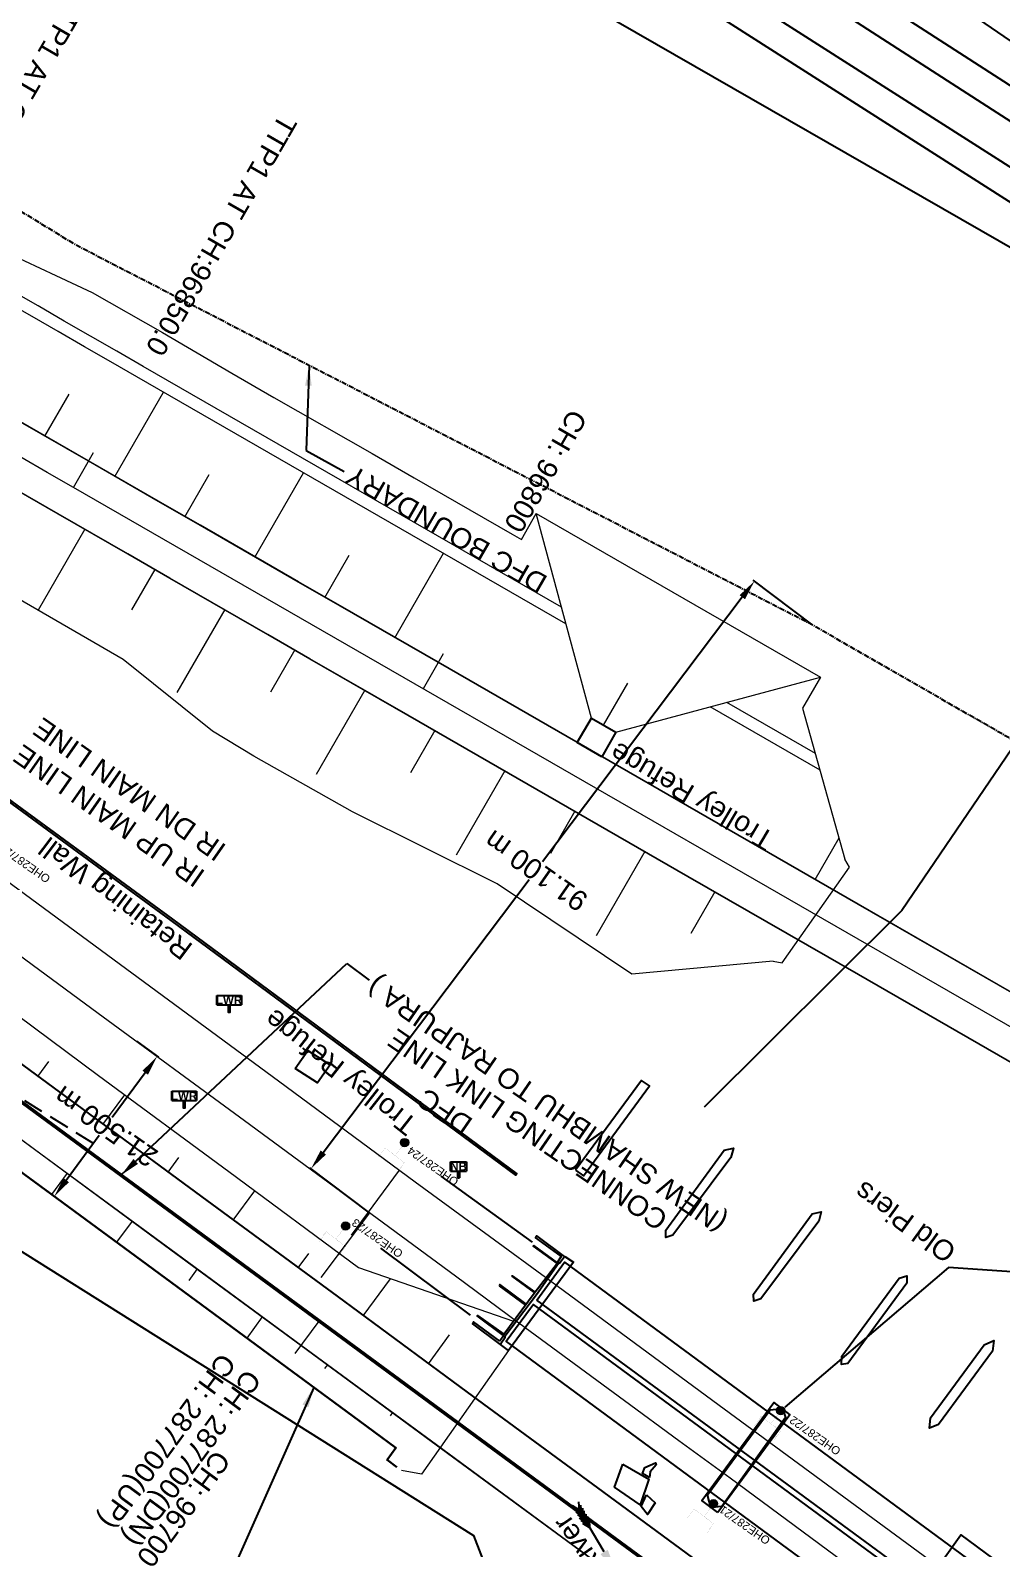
# Model space of a CAD drawing. Header units: metres. Extents: x 644418 to 1306172, y 3366650 to 6747308.
# Drawn here: x 654644.2 to 654764.5, y 3372415.2 to 3372603.1 of the extents above; entities that cross this region are included whole.
import ezdxf
from ezdxf.enums import TextEntityAlignment as Align

# ---------------------------------------------------------------- set-up
doc = ezdxf.new("R2010")
doc.units = ezdxf.units.M
doc.header["$MEASUREMENT"] = 0
doc.linetypes.add('CENTER', pattern=[2, 1.25, -0.25, 0.25, -0.25])
doc.linetypes.add('DASHED', pattern=[0.75, 0.5, -0.25])
doc.layers.get('Defpoints').update_dxf_attribs({"lineweight": 0})
for name, color, linetype in [('BRIDGE_PARAPET', 7, 'Continuous'), ('C-ROAD-CNTR-N', 92, 'Continuous'), ('COMPOUND_WALL', 251, 'Continuous'), ('CULVERT_PARAPET', 7, 'Continuous'), ('DFCC Boundary', 6, 'CENTER'), ('GRILL', 251, 'Continuous'), ('LWR', 251, 'Continuous'), ('NAME_BOARD', 251, 'Continuous'), ('PIER_OR_ABUTMENT', 7, 'Continuous'), ('PROPOSED DFCC FORMATION LINE', 187, 'Continuous'), ('PROPOSED FORMATION LINE - Connecting line', 187, 'Continuous'), ('RETAINING_WALL', 142, 'Continuous'), ('River Text', 5, 'Continuous'), ('RIVER_TOP', 5, 'Continuous'), ('Side Details', 251, 'Continuous'), ('SUB_ROAD_CENTRE', 34, 'Continuous'), ('SUB_ROAD_EDGE', 34, 'Continuous'), ('TOPO_TEXT', 251, 'Continuous'), ('Trolley Refuse', 10, 'Continuous'), ('TROLLEY_STAND', 7, 'Continuous'), ('WATER_LOGGED_AREA', 5, 'Continuous')]:
    doc.layers.add(name, color=color, linetype=linetype)
for name, color, linetype, lineweight in [('Cardinal_Leader', 10, 'Continuous', 0), ('Existing Chainage', 7, 'Continuous', 0), ('Existing IR Track', 143, 'Continuous', 0), ('Existing Railway Boundary', 7, 'CENTER', 0), ('OHE MAST', 8, 'Continuous', 0), ('OHE MAST TEXT', 8, 'Continuous', 0), ('PROP-DFC Connecting line', 1, 'Continuous', 0), ('Proposed Chainage', 10, 'Continuous', 0), ('Proposed Chainages Connecting line', 10, 'Continuous', 0), ('PROPOSED DFC TRACK', 1, 'Continuous', 0), ('PROPOSED DFCC TOE LINE', 239, 'Continuous', 0), ('PROPOSED DFCC TOE LINE - Connecting line', 239, 'Continuous', 0), ('PROPOSED DFCC TOE SLOPES', 239, 'Continuous', 0), ('PROPOSED DFCC TOE SLOPES - Connecting line', 239, 'Continuous', 0), ('PROPOSED DFCC TRACK', 1, 'Continuous', 0), ('PROPOSED RETAINING WALL', 154, 'Continuous', 30), ('Proposed TPTC Chainages', 1, 'Continuous', 0)]:
    doc.layers.add(name, color=color, linetype=linetype, lineweight=lineweight)
doc.styles.add('NB', font='swissbo.ttf', dxfattribs={"height": 1.5})
doc.styles.get("Standard").update_dxf_attribs({"font": 'arial.ttf'})
doc.styles.add('Style-Arial', font='arial.ttf')
doc.dimstyles.new('DIM', dxfattribs={"dimtxt": 2.5, "dimasz": 2.5, "dimexe": 0.18, "dimexo": 0.0625, "dimgap": 0.09, "dimtad": 0, "dimtih": 1, "dimtoh": 1, "dimdec": 3, "dimzin": 0, "dimdsep": 46, "dimtxsty": 'Standard', "dimcen": 0.09, "dimadec": 0, "dimazin": 0, "dimtfac": 1, "dimtdec": 3, "dimtofl": 0, "dimtmove": 0, "dimatfit": 3, "dimfxl": 1, "dimtolj": 1, "dimtzin": 0, "dimarcsym": 0})
doc.dimstyles.new('ISO-25', dxfattribs={"dimtxt": 2.5, "dimasz": 2.5, "dimexe": 1.25, "dimexo": 0.625, "dimtad": 1, "dimtxsty": 'Standard', "dimcen": 2.5, "dimadec": 0, "dimazin": 0, "dimtfac": 1, "dimtmove": 0, "dimatfit": 3, "dimfxl": 1, "dimarcsym": 0})

# ---------------------------------------------------------------- blocks, each defined once
blk = doc.blocks.new('LWR')
for p, q in [((-1.52, 2.09), (1.54, 2.09)), ((-1.52, 0.92), (-1.52, 2.09)), ((1.54, 2.09), (1.54, 0.92)), ((-1.52, 0.92), (1.54, 0.92))]:
    blk.add_line(p, q)
blk.add_lwpolyline([(-0.13, 0.92), (-0.13, 0), (0.13, 0), (0.13, 0.92)])
at = {"style": 'NB', "width": 1.025371}
blk.add_text('LWR', height=0.988, dxfattribs=at).set_placement((0, 1.5), align=Align.MIDDLE)
blk = doc.blocks.new('NB')
for p, q in [((-0.98, 0.82), (-0.98, 1.98)), ((-0.98, 1.98), (0.98, 1.98)), ((0.98, 1.98), (0.98, 0.82)), ((-0.98, 0.82), (0.98, 0.82)), ((-0.13, 0.82), (-0.13, 0)), ((-0.13, 0), (0.13, 0)), ((0.13, 0.82), (0.13, 0))]:
    blk.add_line(p, q)
at = {"style": 'NB', "width": 1.025371}
blk.add_text('NB', height=0.988, dxfattribs=at).set_placement((0, 1.4), align=Align.MIDDLE)
blk = doc.blocks.new('River A')
at = {"layer": 'River Text'}
for p, q in [((0.2, 9.9), (-3.4, 17.4, -1499.5)), ((0.3, 12.9), (-3.3, 20.5, -1499.5)), ((0.4, 16.4), (-3.2, 24, -1499.5)), ((0.5, 20.3), (-3.1, 27.8, -1499.5)), ((0.5, 22.3), (0, 0)), ((0.2, 9.9), (4.2, 17.2, -1499.5)), ((0.3, 12.9), (4.3, 20.3, -1499.5)), ((0.4, 16.4), (4.4, 23.8, -1499.5)), ((0.5, 20.3), (4.5, 27.7, -1499.5)), ((0, 0), (-3.6, 7.5, -1499.5)), ((0.1, 6), (-3.5, 13.6, -1499.5)), ((0.1, 3.3), (-3.5, 10.8, -1499.5)), ((0, 0), (4, 7.4, -1499.5)), ((0.1, 6), (4.1, 13.4, -1499.5)), ((0.1, 3.3), (4.1, 10.7, -1499.5))]:
    blk.add_line(p, q, dxfattribs=at)
blk.add_lwpolyline([(-0.7, -27.7), (0.5, 22.3)], dxfattribs=at)
blk.add_solid([(3.5, -27.8), (-1.3, -52.7), (-4.8, -27.6)], dxfattribs=at)
blk = doc.blocks.new('OHE MAST')
h = blk.add_hatch(color=256)
edge = h.paths.add_edge_path()
edge.add_arc((0, 0), 0.514, 0, 360)
at = {"const_width": 0.01, "flags": 128}
for points in [[(1.5, 3.5), (1.5, 2), (-1.5, 2), (-1.5, 3.5)], [(0, 2), (0, 0)]]:
    blk.add_lwpolyline(points, dxfattribs=at)
blk.add_circle((0, 0), 0.514)
blk = doc.blocks.new('*D1844')
at = {"layer": 'Defpoints', "color": 0, "linetype": 'Continuous', "ltscale": 0.5, "transparency": 16777216}
for p in [(654733.86, 3372534.94), (654741.14, 3372529.44), (654686.25, 3372456.73)]:
    blk.add_point(p, dxfattribs=at)
at = {"layer": 'DFCC Boundary', "color": 0, "linetype": 'Continuous', "lineweight": -2, "ltscale": 0.5, "transparency": 16777216}
for p, q in [((654741.09, 3372529.48), (654733.71, 3372535.05)), ((654732.35, 3372532.94), (654707.62, 3372500.18)), ((654680.48, 3372464.22), (654705.97, 3372498)), ((654686.2, 3372456.77), (654678.83, 3372462.33))]:
    blk.add_line(p, q, dxfattribs=at)
at = {"layer": 'DFCC Boundary', "color": 0, "linetype": 'Continuous', "ltscale": 0.5, "transparency": 16777216}
for points in [[(654732.02, 3372533.19), (654732.68, 3372532.69), (654733.86, 3372534.94)], [(654680.15, 3372464.47), (654680.81, 3372463.97), (654678.97, 3372462.23)]]:
    blk.add_solid(points, dxfattribs=at)
at = {"layer": 'DFCC Boundary', "color": 0, "linetype": 'Continuous', "ltscale": 0.5, "transparency": 16777216, "insert": (654706.8, 3372499.09), "char_height": 2.5, "attachment_point": 5, "rotation": 145}
blk.add_mtext('\\A1;91.100 m', dxfattribs=at)
blk = doc.blocks.new('*D1941')
at = {"layer": 'Defpoints', "color": 0, "linetype": 'ByBlock', "ltscale": 0.5, "transparency": 16777216}
for p in [(654657.3, 3372478.03), (654659.91, 3372476.11), (654644.56, 3372460.71)]:
    blk.add_point(p, dxfattribs=at)
at = {"layer": 'Existing Railway Boundary', "color": 0, "linetype": 'ByBlock', "lineweight": -2, "ltscale": 0.5, "transparency": 16777216}
for p, q in [((654657.35, 3372477.99), (654660.06, 3372476)), ((654658.43, 3372474.09), (654654.35, 3372468.55)), ((654648.66, 3372460.8), (654652.74, 3372466.35)), ((654644.61, 3372460.67), (654647.32, 3372458.68))]:
    blk.add_line(p, q, dxfattribs=at)
at = {"layer": 'Existing Railway Boundary', "color": 0, "linetype": 'ByBlock', "ltscale": 0.5, "transparency": 16777216}
for points in [[(654658.1, 3372474.34), (654658.77, 3372473.85), (654659.91, 3372476.11)], [(654648.32, 3372461.05), (654648.99, 3372460.55), (654647.18, 3372458.79)]]:
    blk.add_solid(points, dxfattribs=at)
at = {"layer": 'Existing Railway Boundary', "color": 0, "linetype": 'ByBlock', "ltscale": 0.5, "transparency": 16777216, "insert": (654653.55, 3372467.45), "char_height": 2.5, "attachment_point": 5, "rotation": 145}
blk.add_mtext('\\A1;21.500 m', dxfattribs=at)

msp = doc.modelspace()

# ---------------------------------------------------------------- linework, layer by layer
at = {"layer": 'BRIDGE_PARAPET', "linetype": 'Continuous'}
msp.add_polyline3d([(654706.903, 3372445.962, 272.118), (654710.342, 3372450.632, 272.075), (654815.098, 3372373.559, 272.016), (654811.731, 3372368.913, 272.014), (654706.903, 3372445.962, 272.118)], dxfattribs=at)
msp.add_polyline3d([(654807.482, 3372363.992, 272.027), (654807.889, 3372363.74, 272.037), (654811.275, 3372368.324, 272.012), (654810.913, 3372368.6, 272.018), (654706.515, 3372445.398, 272.136), (654706.119, 3372444.931, 272.138), (654703.129, 3372440.814, 272.161)], close=True, dxfattribs=at)
at = {"layer": 'C-ROAD-CNTR-N', "color": 4, "linetype": 'Continuous', "lineweight": 50, "flags": 128}
msp.add_lwpolyline([(654887.9053, 3372290.4777), (654631.1009, 3372479.2944)], dxfattribs=at)
at = {"layer": 'Cardinal_Leader', "linetype": 'Continuous', "lineweight": 0, "flags": 128}
msp.add_lwpolyline([(654649.5365, 3372546.5125), (654652.0302, 3372550.8462)], dxfattribs=at)
at = {"layer": 'COMPOUND_WALL', "color": 88, "linetype": 'DASHED', "ltscale": 5}
msp.add_lwpolyline([(654652.027, 3372465.35), (654599.241, 3372498.057), (654573.18, 3372515.799), (654523.1288, 3372552.5991)], dxfattribs=at)
at = {"layer": 'CULVERT_PARAPET', "linetype": 'Continuous'}
msp.add_polyline3d([(654717.5727, 3372425.6571, 266.374), (654720.793, 3372423.787, 266.286), (654719.725, 3372420.597, 266.262), (654716.5246, 3372422.8056, 266.35)], close=True, dxfattribs=at)
at = {"layer": 'DFCC Boundary', "ltscale": 0.5, "flags": 128}
msp.add_lwpolyline([(655695.597, 3371812.1897), (655640.8822, 3371912.823), (655580.0449, 3371996.7158), (655509.7792, 3372062.0857), (655426.9534, 3372113.9756), (655342.6069, 3372167.9462), (655257.8854, 3372221.2222), (655173.2688, 3372275.363), (655087.3459, 3372327.2788), (655002.8598, 3372380.6107), (654914.5097, 3372429.9473), (654741.1355, 3372529.4419), (654650.033, 3372576.4159), (654568.6995, 3372626.155), (654571.9877, 3372630.6369), (654391.4686, 3372756.327), (654377.1337, 3372736.8494), (654004.4289, 3373016.6995), (654007.7887, 3373020.6424), (653690.5739, 3373253.6486), (653690.5425, 3373253.6059), (653433.8132, 3373453.1485), (653440.7668, 3373462.5592), (653208.8394, 3373636.5534), (653216.1698, 3373646.5105), (653142.1983, 3373700.8896), (653053.6963, 3373771.1122), (652994.4341, 3373810.5255), (652929.3691, 3373859.5713), (652860.9168, 3373902.1103), (652749.6028, 3373984.4705), (652631.2396, 3374070.7175), (652636.2281, 3374078.1704), (652537.912, 3374145.7283), (652392.904, 3374241.2711), (652388.7719, 3374235.6812), (652308.569, 3374304.8076), (652315.9256, 3374314.7669), (652103.9815, 3374448.7876), (652083.1937, 3374464.1943), (652072.7494, 3374471.9329), (652052.3219, 3374487.0684), (652038.1897, 3374497.5387), (652024.0173, 3374508.0388), (652009.8347, 3374518.5254), (651995.6683, 3374529), (651981.7515, 3374539.2836), (651967.8828, 3374549.5317), (651954.6903, 3374559.2866), (651941.4997, 3374569.04), (651923.9377, 3374582.0168), (651906.3215, 3374595.0337), (651892.0868, 3374605.5547), (651877.7985, 3374616.1153), (651861.6288, 3374628.0564), (651845.5071, 3374639.9619), (651829.5757, 3374651.7544), (651824.7911, 3374655.296), (651813.6747, 3374663.5244), (651797.4592, 3374675.4968), (651792.6217, 3374679.0685), (651809.3453, 3374701.6999), (651798.0335, 3374710.0518), (651782.3495, 3374721.6444), (651766.6655, 3374733.2369), (651750.5163, 3374745.1875), (651734.3118, 3374757.179), (651717.3274, 3374769.6994), (651700.4625, 3374782.1317), (651684.6001, 3374793.8578), (651668.5938, 3374805.6902), (651652.6806, 3374817.4203), (651636.8173, 3374829.1137), (651620.9269, 3374840.8662), (651604.9647, 3374852.6718), (651588.7459, 3374864.6312), (651572.5882, 3374876.5455), (651556.6943, 3374888.2868), (651540.8409, 3374899.9983), (651524.5553, 3374912.0488), (651508.2568, 3374924.109), (651492.7938, 3374935.5157), (651477.3997, 3374946.8715), (651461.3291, 3374958.7436), (651445.2311, 3374970.6359), (651429.3555, 3374982.3615), (651413.4375, 3374994.1184), (651396.6322, 3375006.522), (651379.7761, 3375018.963), (651363.6644, 3375030.8565), (651352.7728, 3375038.8965), (651331.6522, 3375054.4784), (651315.7738, 3375066.1947), (651299.7306, 3375078.0412), (651283.6239, 3375089.9346), (651273.9044, 3375097.1057), (651264.2377, 3375104.2378), (651243.4187, 3375119.6324), (651222.5077, 3375135.095), (651201.5462, 3375150.5784), (651180.4926, 3375166.1298), (651161.7365, 3375179.9701), (651143.0969, 3375193.7244), (651126.6442, 3375205.9373), (651110.0563, 3375218.2505), (651088.7204, 3375233.9244), (651067.5473, 3375249.4788), (651049.4448, 3375262.8672), (651031.0656, 3375276.4601), (651013.3004, 3375289.5618), (650995.6557, 3375302.5748), (650975.556, 3375317.4171), (650955.4878, 3375332.2363), (650948.8014, 3375337.1771), (650951.4372, 3375340.7501), (650937.0874, 3375351.3535), (650916.0918, 3375366.8677), (650897.9224, 3375380.2929), (650879.805, 3375393.6796), (650866.8386, 3375403.2309), (650853.9116, 3375412.7532), (650835.5886, 3375426.289), (650817.2946, 3375439.8035), (650797.968, 3375454.1206), (650778.7222, 3375468.3781), (650760.7655, 3375481.6337), (650742.8011, 3375494.8949), (650723.0807, 3375509.4255), (650703.3693, 3375523.9495), (650688.6613, 3375534.8372), (650673.8463, 3375545.804), (650653.7938, 3375560.6295), (650633.6894, 3375575.4932), (650612.6421, 3375591.0542), (650592.0153, 3375606.3042), (650570.0328, 3375622.5591), (650548.5001, 3375638.4814), (650530.5234, 3375651.793), (650512.3606, 3375665.2423), (650494.7465, 3375678.2665), (650476.9008, 3375691.462), (650459.2976, 3375704.4721), (650441.3132, 3375717.7633), (650427.1261, 3375728.1319), (650413.8099, 3375737.864), (650402.677, 3375746.2697), (650389.8486, 3375755.6668), (650377.7322, 3375764.5425), (650360.7275, 3375777.1141), (650343.7744, 3375789.6482), (650325.0342, 3375803.5254), (650306.3109, 3375817.39), (650287.6225, 3375831.2124), (650268.717, 3375845.1957), (650250.337, 3375858.8009), (650231.8256, 3375872.5033), (650215.4559, 3375884.6355), (650199.261, 3375896.6381), (650189.9351, 3375903.5429), (650184.6476, 3375907.4517), (650170.3331, 3375918.0338), (650153.2211, 3375930.7288), (650135.9365, 3375943.5518), (650119.2313, 3375955.9159), (650102.3769, 3375968.3905), (650085.2738, 3375981.0461), (650068.2078, 3375993.6742), (650052.7787, 3376005.1011), (650037.4384, 3376016.4621), (650022.1728, 3376027.766), (650006.9632, 3376039.0283), (649974.7512, 3376062.8762), (649961.4537, 3376072.7117), (649948.2091, 3376082.508), (649944.476, 3376085.2722), (649918.728, 3376050.5341), (649909.4316, 3376057.4177), (649896.4092, 3376067.0604), (649893.7832, 3376069.0128), (649891.1645, 3376070.9437), (649888.4639, 3376072.9569), (649875.744, 3376082.3694), (649867.5551, 3376088.4016), (649853.4118, 3376098.8745), (649839.2513, 3376109.3603), (649829.0749, 3376116.9005), (649827.2194, 3376118.2675), (649818.0867, 3376125.0366), (649808.8566, 3376131.8779), (649793.2502, 3376143.4201), (649777.6288, 3376154.9733), (649763.6321, 3376165.3144), (649749.5741, 3376175.7007), (649733.9228, 3376187.2754), (649718.3343, 3376198.8036), (649705.3241, 3376208.4391), (649692.3703, 3376218.0327), (649678.0208, 3376228.6769), (649663.5747, 3376239.3366), (649646.4625, 3376252.0623), (649634.6272, 3376260.744), (649624.9192, 3376267.9946), (649615.0208, 3376275.3876), (649599.9831, 3376286.4834), (649588.9857, 3376294.598), (649590.032, 3376296.0132), (649586.1685, 3376298.8639), (649569.3593, 3376311.3207), (649552.641, 3376323.7102), (649537.2353, 3376335.0739), (649521.9792, 3376346.327), (649506.2408, 3376358.0035), (649490.3575, 3376369.7875), (649475.7578, 3376380.5673), (649461.1933, 3376391.3211), (649445.4753, 3376402.9572), (649429.8494, 3376414.5253), (649414.4906, 3376425.9209), (649378.3483, 3376452.6365), (649368.4603, 3376459.9984), (649352.6509, 3376471.6682), (649336.6992, 3376483.4434), (649322.3941, 3376494.1037), (649307.6557, 3376505.0862), (649290.8736, 3376517.4208), (649273.972, 3376529.8435), (649258.1992, 3376541.4854), (649242.2966, 3376553.2232), (649226.5432, 3376564.8634), (649210.8826, 3376576.435), (649195.2207, 3376588.0769), (649179.5326, 3376599.7383), (649164.9134, 3376610.5118), (649150.5177, 3376621.1205), (649135.415, 3376632.3287), (649120.2337, 3376643.5954), (649107.8929, 3376652.6743), (649095.5927, 3376661.7234), (649079.5687, 3376673.5769), (649063.4846, 3376685.4748), (649046.5651, 3376697.9756), (649029.6506, 3376710.4727), (649013.3465, 3376722.5351), (648996.9805, 3376734.6431), (648980.3936, 3376746.8979), (648963.6626, 3376759.259), (648946.7453, 3376771.7643), (648929.6945, 3376784.3682), (648913.5118, 3376796.3614), (648897.2206, 3376808.435), (648876.2496, 3376823.9678), (648855.1325, 3376839.6089), (648839.3985, 3376851.2044), (648823.6596, 3376862.8037), (648806.187, 3376875.7235), (648788.7814, 3376888.5937), (648772.4766, 3376900.6763), (648756.1277, 3376912.7915), (648748.6058, 3376918.3049), (648733.321, 3376929.6306), (648718.1841, 3376940.8501), (648694.1574, 3376958.9078), (648686.9154, 3376964.1595), (648685.9321, 3376964.8321), (648667.95, 3376978.2197), (648649.3198, 3376992.1471), (648633.5557, 3377003.8368), (648617.684, 3377015.6038), (648613.3865, 3377018.7718), (648613.1308, 3377018.4261), (648605.39, 3377024.1325), (648593.439, 3377032.9404), (648576.5994, 3377045.3816), (648559.8787, 3377057.7351), (648542.9247, 3377070.3132), (648525.9483, 3377082.908), (648511.3109, 3377093.7409), (648496.5572, 3377104.6599), (648477.562, 3377118.7172), (648458.5464, 3377132.7896), (648451.3349, 3377138.2101), (648435.5918, 3377149.862), (648422.1096, 3377159.9046), (648408.3664, 3377170.0637), (648394.6863, 3377180.1761), (648381.6588, 3377189.818), (648368.6059, 3377199.4787), (648354.1188, 3377210.196), (648339.6473, 3377220.9017), (648325.8166, 3377231.1386), (648311.9735, 3377241.3853), (648297.2469, 3377252.2824), (648283.6168, 3377262.3688), (648282.6002, 3377260.9951), (648281.5015, 3377261.8082), (648268.446, 3377271.4578), (648255.3849, 3377281.1115), (648243.3023, 3377290.0413), (648231.5826, 3377298.7116), (648230.1246, 3377299.843), (648216.137, 3377310.1827), (648202.3989, 3377320.3379), (648187.9045, 3377331.0225), (648173.4524, 3377341.7035), (648159.964, 3377351.7009), (648146.3755, 3377361.7726), (648132.3698, 3377372.1252), (648118.3132, 3377382.5155), (648104.5683, 3377392.6752), (648090.8453, 3377402.8186), (648079.0331, 3377411.5788), (648067.1746, 3377420.3734), (648052.1864, 3377431.461), (648037.1291, 3377442.5999), (648023.4384, 3377452.7367), (648009.6421, 3377462.9518), (647998.5681, 3377471.1475), (647977.6651, 3377486.6371), (647970.8013, 3377491.7424), (647954.3046, 3377504.0127), (647940.5645, 3377514.1537), (647927.1436, 3377524.0583), (647912.5029, 3377534.9198), (647897.7662, 3377545.8524), (647883.3488, 3377556.5286), (647868.9785, 3377567.1699), (647855.3948, 3377577.2425), (647841.7032, 3377587.3948), (647828.8284, 3377596.8277), (647815.9828, 3377606.2395), (647798.869, 3377618.9232), (647787.996, 3377626.9816), (647769.1212, 3377640.9619), (647756.6675, 3377650.183), (647742.624, 3377660.5991), (647728.5049, 3377671.0713), (647713.635, 3377682.0926), (647698.699, 3377693.1628), (647681.9918, 3377705.517), (647665.4025, 3377717.7839), (647652.0515, 3377727.6811), (647638.8028, 3377737.5025), (647625.2604, 3377747.546), (647611.724, 3377757.585), (647601.846, 3377764.9047), (647586.5632, 3377776.2354), (647574.9107, 3377784.8659), (647552.1318, 3377801.7377), (647544.5766, 3377807.3492), (647531.2096, 3377817.2774), (647518.7824, 3377826.4783), (647506.3678, 3377835.6698), (647493.0662, 3377845.5438), (647479.7149, 3377855.4547), (647466.3541, 3377865.3556), (647452.9886, 3377875.26), (647440.1702, 3377884.755), (647427.3392, 3377894.2595), (647421.9004, 3377898.2902), (647422.4016, 3377898.9655), (647413.1507, 3377905.8213), (647398.5546, 3377916.6386), (647385.2867, 3377926.4568), (647372.1159, 3377936.2032), (647357.4127, 3377947.1112), (647351.2811, 3377951.6601), (647330.0092, 3377967.4105), (647317.4471, 3377976.6964), (647304.414, 3377986.3606), (647291.335, 3377996.0589), (647278.7541, 3378005.3917), (647266.0777, 3378014.7954), (647252.9457, 3378024.4462), (647239.9839, 3378033.9719), (647225.7512, 3378044.5255), (647211.5179, 3378055.0796), (647196.511, 3378066.208), (647181.4966, 3378077.3419), (647167.7872, 3378087.5064), (647154.0498, 3378097.6917), (647140.7668, 3378107.5414), (647127.4862, 3378117.3893), (647113.2521, 3378127.9375), (647099.0375, 3378138.4713), (647085.0268, 3378148.8592), (647070.9977, 3378159.2608), (647056.5444, 3378169.9697), (647042.0873, 3378180.6814), (647027.5624, 3378191.4464), (647013.0728, 3378202.1851), (646999.864, 3378211.9684), (646986.6741, 3378221.7376), (646973.6148, 3378231.4185), (646960.4875, 3378241.1499), (646945.7953, 3378252.0414), (646931.0256, 3378262.9902), (646930.6274, 3378263.2852), (646951.9475, 3378292.0562)], dxfattribs=at)
at = {"layer": 'Existing Chainage', "color": 0, "linetype": 'Continuous', "lineweight": 13, "flags": 128}
for points in [[(654683.9827, 3372453.9813), (654689.9152, 3372462.0315)], [(654680.2314, 3372448.7556), (654686.256, 3372456.737)]]:
    msp.add_lwpolyline(points, dxfattribs=at)
at = {"layer": 'Existing IR Track', "flags": 128}
for points in [[(654481.6575, 3372607.0464), (654492.9286, 3372598.751), (654511.395, 3372585.2), (654529.8098, 3372571.6865), (654545.849, 3372559.8879), (654561.713, 3372548.2181), (654575.6792, 3372537.9586), (654589.2905, 3372527.9599), (654604.5303, 3372516.7795), (654619.763, 3372505.6041), (654636.2109, 3372493.5223), (654652.6036, 3372481.4811), (654670.71, 3372468.1696), (654696.8393, 3372448.9375), (654704.6733, 3372443.1552), (654717.751, 3372433.5433), (654724.4932, 3372428.5919), (654730.8312, 3372423.9373), (654749.8676, 3372409.9067), (654768.5288, 3372396.1525)], [(654496.639, 3372604.157), (654515.673, 3372590.1907), (654533.5715, 3372577.0576), (654550.1197, 3372564.8717), (654565.4432, 3372553.5875), (654579.9237, 3372542.9133), (654592.8018, 3372533.4202), (654608.7627, 3372521.7167), (654624.0539, 3372510.5043), (654640.4426, 3372498.4585), (654656.7901, 3372486.4429), (654674.9209, 3372473.0813), (654691.8488, 3372460.6061), (654701.0602, 3372453.8556), (654708.5896, 3372448.3379), (654728.7202, 3372433.5263), (654754.1037, 3372414.8497), (654773.0735, 3372400.8919)]]:
    msp.add_lwpolyline(points, dxfattribs=at)
at = {"layer": 'GRILL', "linetype": 'Continuous'}
for points in [[(654695.031, 3372461.303, 271.789), (654706.318, 3372453.141, 271.639)], [(654698.698, 3372444.078, 271.377), (654687.586, 3372452.395, 271.622)]]:
    msp.add_polyline3d(points, dxfattribs=at)
at = {"layer": 'PIER_OR_ABUTMENT', "linetype": 'Continuous'}
for points in [[(654730.107, 3372464.501, 267.772), (654731.244, 3372464.746, 267.75), (654730.945, 3372463.592, 267.755), (654723.752, 3372453.999, 267.847), (654722.872, 3372453.708, 267.845), (654722.864, 3372454.593, 267.83)], [(654740.994, 3372456.615, 267.814), (654742.131, 3372456.86, 267.792), (654741.832, 3372455.706, 267.797), (654734.639, 3372446.113, 267.889), (654733.759, 3372445.822, 267.887), (654733.751, 3372446.707, 267.872)], [(654751.759, 3372448.673, 267.832), (654752.71, 3372448.966, 267.781), (654752.735, 3372448.037, 267.851), (654745.412, 3372438.12, 267.91), (654744.616, 3372437.972, 267.892), (654744.691, 3372439.028, 267.896)], [(654762.301, 3372440.43, 267.834), (654763.499, 3372440.971, 267.772), (654763.332, 3372439.632, 267.845), (654756.643, 3372430.55, 267.898), (654755.513, 3372430.112, 267.949), (654755.631, 3372431.385, 267.88)], [(654729.324, 3372419.656, 270.709), (654727.339, 3372421.137, 270.702), (654736.27, 3372433.285, 270.703), (654738.224, 3372431.758, 270.712)], [(654729.822, 3372420.408, 265.687), (654728.438, 3372420.306, 266.984), (654728.061, 3372421.867, 265.675), (654735.8, 3372432.389, 265.736), (654737.325, 3372432.538, 269.477), (654737.685, 3372431.42, 268.914)]]:
    msp.add_polyline3d(points, close=True, dxfattribs=at)
msp.add_polyline3d([(654710.397, 3372451.332, 270.673), (654711.437, 3372450.634, 270.658), (654703.426, 3372439.709, 270.692), (654702.421, 3372440.447, 270.692)], dxfattribs=at)
at = {"layer": 'PROP-DFC Connecting line', "color": 12, "linetype": 'Continuous', "lineweight": 0, "flags": 128}
msp.add_lwpolyline([(654887.9054, 3372290.4776), (654631.1002, 3372479.295), (654627.0719, 3372482.257), (654623.0443, 3372485.2198), (654619.018, 3372488.1843), (654614.9934, 3372491.1514), (654610.9714, 3372494.1217), (654606.9525, 3372497.0963), (654602.9373, 3372500.0759), (654598.9263, 3372503.0613, -0.00365077), (654563.9971, 3372529.5027), (654560.0351, 3372532.5528), (654556.0776, 3372535.6086), (654552.1239, 3372538.6693), (654548.1734, 3372541.7341), (654544.2254, 3372544.8023), (654540.2794, 3372547.8729), (654536.3346, 3372550.9451), (654532.3905, 3372554.0182)], format="xyb", dxfattribs=at)
at = {"layer": 'PROP-DFC Connecting line', "linetype": 'Continuous', "lineweight": 0, "elevation": 270.692, "flags": 128}
msp.add_lwpolyline([(654703.426, 3372439.709), (654692.632, 3372424.4031), (654690.1739, 3372424.848)], dxfattribs=at)
at = {"layer": 'Proposed Chainage', "linetype": 'Continuous', "lineweight": 0, "flags": 128}
msp.add_lwpolyline([(654695.3306, 3372525.9297), (654692.8368, 3372521.596)], dxfattribs=at)
at = {"layer": 'Proposed Chainages Connecting line', "lineweight": 0, "flags": 128}
msp.add_lwpolyline([(654677.0113, 3372439.3325), (654679.9732, 3372443.3609)], dxfattribs=at)
at = {"layer": 'PROPOSED DFCC FORMATION LINE', "lineweight": 0, "flags": 128}
for points in [[(654781.3815, 3372474.9708), (654764.0466, 3372484.9459), (654746.7117, 3372494.921), (654729.3769, 3372504.8961), (654712.042, 3372514.8712), (654694.7071, 3372524.8463), (654682.5744, 3372531.8279), (654677.3723, 3372534.8213), (654665.2395, 3372541.803), (654660.0374, 3372544.7964), (654651.4068, 3372549.7628), (654642.7046, 3372554.772), (654638.411, 3372557.2464), (654625.4354, 3372564.7509), (654625.3987, 3372564.7722), (654614.421, 3372571.1676), (654608.1428, 3372574.8461), (654603.427, 3372577.6194), (654592.4538, 3372584.1062), (654590.9376, 3372585.0062), (654581.5012, 3372590.6281), (654573.7833, 3372595.2523), (654570.5695, 3372597.1848), (654559.6588, 3372603.7763)], [(654781.4064, 3372475.0141), (654764.0715, 3372484.9892), (654746.7367, 3372494.9643), (654729.4018, 3372504.9394), (654712.0669, 3372514.9145), (654694.7321, 3372524.8896), (654682.5993, 3372531.8712), (654677.3972, 3372534.8647), (654665.2645, 3372541.8463), (654660.0624, 3372544.8398), (654651.4317, 3372549.8061), (654642.7296, 3372554.8153), (654638.436, 3372557.2897), (654625.4605, 3372564.7941), (654625.4238, 3372564.8154), (654614.4462, 3372571.2107), (654608.1682, 3372574.8893), (654603.4524, 3372577.6625), (654592.4793, 3372584.1492), (654590.9631, 3372585.0492), (654581.5269, 3372590.671), (654573.809, 3372595.2951), (654570.5953, 3372597.2276), (654559.6847, 3372603.8191)], [(654777.6159, 3372468.4269), (654760.281, 3372478.402), (654742.9461, 3372488.3771), (654725.6113, 3372498.3522), (654708.2764, 3372508.3273), (654690.9415, 3372518.3023), (654678.8088, 3372525.284), (654673.6067, 3372528.2774), (654661.4739, 3372535.259), (654656.2718, 3372538.2525), (654647.6412, 3372543.2189), (654638.9363, 3372548.2296)], [(654777.6408, 3372468.4702), (654760.306, 3372478.4453), (654742.9711, 3372488.4204), (654725.6362, 3372498.3955), (654708.3014, 3372508.3706), (654690.9665, 3372518.3457), (654678.8337, 3372525.3273), (654673.6316, 3372528.3208), (654661.4989, 3372535.3024), (654656.2968, 3372538.2959), (654647.6661, 3372543.2622), (654638.9612, 3372548.273)], [(654730.5345, 3372410.8399), (654714.4212, 3372422.6873), (654698.3079, 3372434.5347), (654682.1946, 3372446.3821), (654666.0813, 3372458.2295), (654649.9679, 3372470.0769), (654633.8546, 3372481.9243)]]:
    msp.add_lwpolyline(points, dxfattribs=at)
at = {"layer": 'PROPOSED DFCC TOE LINE', "lineweight": 0, "flags": 128}
for points in [[(654710.5193, 3372529.65), (654657.4168, 3372560.2071), (654654.1668, 3372562.0773), (654650.9184, 3372563.9472), (654647.672, 3372565.8168), (654644.4279, 3372567.6867), (654641.1862, 3372569.5572), (654637.9473, 3372571.4287), (654634.7113, 3372573.3015), (654631.4784, 3372575.1761, -0.0055043), (654556.104, 3372620.0428)], [(654709.9673, 3372531.6983), (654658.1649, 3372561.5072), (654654.9149, 3372563.3774), (654651.6667, 3372565.2472), (654648.4206, 3372567.1167), (654645.1769, 3372568.9863), (654641.9359, 3372570.8565), (654638.6978, 3372572.7275), (654635.4627, 3372574.5998), (654632.2308, 3372576.4737, -0.00518329), (654561.2518, 3372618.6624)]]:
    msp.add_lwpolyline(points, format="xyb", dxfattribs=at)
for points in [[(654557.9488, 3372619.4425), (654564.2024, 3372617.9656), (654567.5074, 3372616.721), (654578.9431, 3372611.0952), (654582.0318, 3372608.9841), (654589.6571, 3372604.2753), (654598.9828, 3372598.5526), (654600.4814, 3372597.6366), (654611.3291, 3372591.0354), (654615.9921, 3372588.2143), (654622.2013, 3372584.4739), (654633.7315, 3372579.1279), (654633.7699, 3372579.1099), (654647.3609, 3372572.7659), (654651.8633, 3372570.6727), (654660.5678, 3372565.6829), (654669.1647, 3372560.6579), (654674.3734, 3372557.676), (654686.5208, 3372550.7198), (654691.7134, 3372547.7099), (654703.8575, 3372540.7479), (654704.9968, 3372540.0955)], [(654704.9968, 3372540.0955), (654706.8408, 3372543.2999), (654742.0241, 3372523.0542), (654739.8219, 3372519.2273)], [(654713.6656, 3372517.975), (654706.8408, 3372543.2999)], [(654736.1566, 3372487.8999), (654718.6639, 3372486.2788), (654702.0173, 3372497.45), (654684.0879, 3372506.392), (654671.8868, 3372513.2549), (654666.7493, 3372516.3606), (654655.7165, 3372525.2537), (654650.5186, 3372528.2545), (654641.8954, 3372533.2337)], [(654716.6992, 3372516.2294), (654742.0241, 3372523.0542)], [(654741.3955, 3372513.6134), (654730.4224, 3372519.9277)], [(654741.9738, 3372511.55), (654728.3742, 3372519.3757)], [(654739.8219, 3372519.2273), (654745.0629, 3372500.529)]]:
    msp.add_lwpolyline(points, dxfattribs=at)
at = {"layer": 'PROPOSED DFCC TOE LINE - Connecting line', "lineweight": 0, "flags": 128}
msp.add_lwpolyline([(654536.8217, 3372559.7051), (654540.3798, 3372556.9988), (654547.4203, 3372551.6229), (654556.2807, 3372544.8954), (654558.0277, 3372543.5705), (654568.7342, 3372535.6663), (654572.3209, 3372533.0159), (654578.2058, 3372528.6627), (654580.4506, 3372527.0113), (654588.3988, 3372521.2058), (654592.1951, 3372518.3968), (654594.2816, 3372516.8523), (654603.8957, 3372509.7265), (654604.4268, 3372509.3349), (654614.6208, 3372501.8568), (654620.5503, 3372497.5698), (654625.3649, 3372493.9925), (654636.0675, 3372486.051), (654636.5988, 3372485.6566), (654652.6702, 3372473.7522), (654668.7711, 3372461.8879), (654684.8357, 3372449.9743), (654704.0229, 3372443.3661)], dxfattribs=at)
at = {"layer": 'PROPOSED DFCC TOE SLOPES', "linetype": 'Continuous', "lineweight": 0, "flags": 128}
for points in [[(654646.0156, 3372552.8661), (654649.0225, 3372558.0871)], [(654654.6815, 3372547.8784), (654660.6919, 3372558.3224)], [(654663.3488, 3372542.891), (654666.3538, 3372548.1131)], [(654672.0162, 3372537.9034), (654678.0262, 3372548.3477)], [(654650.9404, 3372541.3781), (654645.166, 3372531.3452)], [(654650.9407, 3372541.3779), (654645.1672, 3372531.3446)], [(654689.3511, 3372527.9283), (654695.3611, 3372538.3726)], [(654659.6081, 3372536.3904), (654656.7177, 3372531.3674)], [(654680.6837, 3372532.9159), (654683.6887, 3372538.138)], [(654668.2756, 3372531.4028), (654662.3661, 3372521.1332)], [(654676.943, 3372526.4153), (654673.938, 3372521.1932)], [(654685.6104, 3372521.4277), (654679.6004, 3372510.9835)], [(654715.1824, 3372517.1022), (654718.1874, 3372522.3243)], [(654694.2779, 3372516.4402), (654691.2729, 3372511.2181)], [(654702.9453, 3372511.4527), (654696.9353, 3372501.0084)], [(654711.6127, 3372506.4651), (654708.6077, 3372501.243)], [(654741.3557, 3372498.003), (654744.3247, 3372503.1627)], [(654720.2802, 3372501.4776), (654714.2702, 3372491.0333)], [(654728.9476, 3372496.49), (654725.9738, 3372491.322)]]:
    msp.add_lwpolyline(points, dxfattribs=at)
at = {"layer": 'PROPOSED DFCC TOE SLOPES - Connecting line', "linetype": 'Continuous', "lineweight": 0, "flags": 128}
for points in [[(654645.1462, 3372473.6222), (654646.5036, 3372475.4683)], [(654653.2028, 3372467.6985), (654655.9026, 3372471.3704)], [(654661.2595, 3372461.7748), (654662.6063, 3372463.6065)], [(654648.76, 3372461.656), (654646.8385, 3372459.0425)], [(654669.3161, 3372455.851), (654671.9962, 3372459.4962)], [(654656.8167, 3372455.7323), (654654.8916, 3372453.1139)], [(654677.3728, 3372449.9273), (654678.7007, 3372451.7334)], [(654664.8734, 3372449.8086), (654663.8223, 3372448.3791)], [(654685.4295, 3372444.0036), (654688.8124, 3372448.6047)], [(654672.93, 3372443.8849), (654671.0001, 3372441.2601)], [(654693.4861, 3372438.0799), (654696.1013, 3372441.6368)], [(654680.9867, 3372437.9612), (654680.6309, 3372437.4773)], [(654689.0433, 3372432.0375), (654688.7492, 3372431.6374)]]:
    msp.add_lwpolyline(points, dxfattribs=at)
at = {"layer": 'PROPOSED DFCC TRACK', "color": 12, "flags": 128}
msp.add_lwpolyline([(655329.2187, 3372155.3995), (654649.5365, 3372546.5125), (654646.2862, 3372548.3829), (654643.0362, 3372550.2537), (654639.7866, 3372552.1252), (654636.5377, 3372553.9979), (654633.2896, 3372555.8721), (654630.0427, 3372557.7482), (654626.797, 3372559.6266), (654623.5529, 3372561.5076, -0.03669919), (654139.339, 3372892.2623)], format="xyb", dxfattribs=at)
at = {"layer": 'PROPOSED DFCC TRACK', "linetype": 'Continuous', "lineweight": 0, "elevation": 270.692, "flags": 128}
msp.add_lwpolyline([(654736.1566, 3372487.8999), (654737.2692, 3372487.6986), (654745.6261, 3372499.5486), (654745.0629, 3372500.529)], dxfattribs=at)
at = {"layer": 'PROPOSED FORMATION LINE - Connecting line', "lineweight": 0, "flags": 128}
for points in [[(654730.5641, 3372410.8802), (654714.4508, 3372422.7276), (654698.3375, 3372434.575), (654682.2242, 3372446.4224), (654666.1109, 3372458.2698), (654649.9976, 3372470.1172), (654633.8842, 3372481.9646)], [(654726.0621, 3372404.7571), (654709.9488, 3372416.6045), (654693.8355, 3372428.4519), (654677.7222, 3372440.2993), (654661.6089, 3372452.1467), (654645.4955, 3372463.9941), (654629.3822, 3372475.8415)], [(654726.0918, 3372404.7974), (654709.9784, 3372416.6448), (654693.8651, 3372428.4922), (654677.7518, 3372440.3396), (654661.6385, 3372452.187), (654645.5252, 3372464.0344), (654629.4118, 3372475.8818)]]:
    msp.add_lwpolyline(points, dxfattribs=at)
at = {"layer": 'PROPOSED RETAINING WALL', "flags": 128}
msp.add_lwpolyline([(654257.3779, 3372747.5332), (654335.893, 3372691.231), (654431.347, 3372619.379), (654500.12, 3372566.164), (654517.0798, 3372554.3603), (654533.109, 3372542.569), (654548.973, 3372530.8992), (654562.9506, 3372520.6313), (654576.562, 3372510.6326), (654591.8127, 3372499.4442), (654607.0452, 3372488.269), (654623.4829, 3372476.1947), (654639.8756, 3372464.1534), (654657.9748, 3372450.8472), (654684.083, 3372431.6307), (654689.4649, 3372427.6582), (654688.3749, 3372426.1758), (654689.6033, 3372425.2692)], dxfattribs=at)
at = {"layer": 'RETAINING_WALL', "linetype": 'Continuous'}
for points in [[(654612.59, 3372528.871, 270.317), (654612.75, 3372528.974, 270.309), (654661.795, 3372493.108, 270.813), (654704.422, 3372461.593, 270.833), (654704.334, 3372461.405, 270.832), (654661.642, 3372492.942, 270.825)], [(654711.683, 3372462.036, 269.187), (654712.677, 3372461.348, 269.169), (654720.852, 3372472.459, 269.142), (654719.858, 3372473.147, 269.16)], [(654709.471, 3372450.645, 271.607), (654709.701, 3372450.505, 271.628), (654710.352, 3372451.358, 271.606), (654706.925, 3372453.891, 271.606), (654706.767, 3372453.656, 271.604), (654709.945, 3372451.337, 271.611)], [(654706.525, 3372452.706, 271.869), (654706.457, 3372452.643, 271.84), (654709.42, 3372450.486, 272.13), (654709.488, 3372450.549, 272.159)], [(654703.85, 3372448.897, 271.859), (654703.872, 3372448.977, 271.863), (654706.635, 3372446.958, 272.181), (654706.613, 3372446.8779, 272.181)], [(654702.272, 3372447.732, 271.861), (654705.496, 3372445.332, 272.155), (654705.559, 3372445.471, 272.158), (654702.3264, 3372447.8774, 272.158)], [(654702.348, 3372440.859, 271.56), (654699.095, 3372443.249, 271.536), (654698.949, 3372443.007, 271.514), (654702.387, 3372440.451, 271.549), (654702.988, 3372441.369, 271.557), (654702.805, 3372441.525, 271.545)], [(654720.5037, 3372421.8496, 265.806), (654721.566, 3372420.853, 265.69), (654720.602, 3372419.43, 265.734), (654719.836, 3372420.398, 265.85)]]:
    msp.add_polyline3d(points, close=True, dxfattribs=at)
for points in [[(654709.488, 3372450.549, 272.159), (654709.584, 3372450.478, 272.167), (654706.858, 3372446.596, 272.149), (654702.969, 3372441.455, 272.183), (654699.511, 3372443.989, 271.788), (654699.571, 3372444.034, 271.783), (654702.812, 3372441.738, 272.156), (654706.576, 3372446.799, 272.114), (654709.488, 3372450.549, 272.159)], [(654720.865, 3372423.999, 266.056), (654720.008, 3372424.48, 266.074), (654720.283, 3372425.224, 266.152), (654721.595, 3372425.819, 266.113), (654721.701, 3372425.559, 266.104), (654720.937, 3372424.685, 266.078), (654720.865, 3372423.999, 266.056)]]:
    msp.add_polyline3d(points, dxfattribs=at)
at = {"layer": 'RIVER_TOP', "linetype": 'Continuous'}
for points in [[(654786.727, 3372545.045, 268.72), (654752.111, 3372494.179, 269.597), (654727.626, 3372469.848, 268.049)], [(654851.888, 3372493.689, 266.442), (654821.012, 3372441.606, 266.708), (654816.735, 3372435.948, 266.32), (654783.095, 3372448.253, 266.257), (654757.886, 3372449.974, 266.423), (654737.616, 3372432.689, 265.723)]]:
    msp.add_polyline3d(points, dxfattribs=at)
at = {"layer": 'SUB_ROAD_CENTRE', "linetype": 'Continuous'}
for points in [[(654945.095, 3372481.162, 269.878), (654881.91, 3372521.411, 269.907), (654831.898, 3372553.626, 269.998), (654791.616, 3372579.428, 269.868), (654720.215, 3372625.493, 269.917), (654662.621, 3372663.296, 269.836), (654626.887, 3372686.384, 269.786), (654580.46, 3372716.243, 269.735), (654529.17, 3372749.189, 269.691), (654499.21, 3372768.093, 269.648)], [(654918.954, 3372483.229, 269.974), (654894.716, 3372498.921, 269.9), (654875.799, 3372511.197, 269.908), (654826.683, 3372542.573, 269.954), (654785.589, 3372569.016, 269.872), (654702.125, 3372622.288, 269.748), (654655.516, 3372649.715, 269.731), (654619.155, 3372672.841, 269.669), (654574.451, 3372701.689, 269.469), (654520.862, 3372734.91, 269.261), (654491.711, 3372754.714, 269.312)]]:
    msp.add_polyline3d(points, dxfattribs=at)
at = {"layer": 'SUB_ROAD_EDGE', "linetype": 'Continuous'}
for points in [[(654501.406, 3372774.481, 269.415), (654532.999, 3372753.859, 269.511), (654583.54, 3372721.115, 269.587), (654629.309, 3372691.4, 269.676), (654666.055, 3372667.64, 269.682), (654723.061, 3372630.891, 269.727), (654793.737, 3372582.487, 269.827), (654834.066, 3372556.656, 269.897), (654885.097, 3372523.881, 269.83), (654903.282, 3372512.224, 269.852), (654947.403, 3372484.665, 269.747)], [(654496.209, 3372763.651, 269.792), (654526.011, 3372744.349, 269.863), (654577.039, 3372711.696, 269.896), (654624.953, 3372681.459, 269.94), (654660.385, 3372658.879, 269.979), (654718.854, 3372621.958, 270.012), (654789.719, 3372576.266, 269.992), (654829.72, 3372550.556, 270.075), (654879.984, 3372518.207, 270.287), (654899.179, 3372505.972, 269.995), (654943.193, 3372477.498, 269.982)], [(654920.697, 3372486.745, 270.034), (654896.834, 3372502.059, 270.002), (654877.058, 3372514.664, 269.984), (654828.672, 3372545.767, 270.049), (654787.12, 3372572.405, 269.986), (654703.31, 3372625.869, 269.838), (654657.7, 3372654.655, 269.883), (654621.541, 3372677.583, 269.801), (654574.535, 3372707.359, 269.581), (654522.446, 3372740.633, 269.406), (654493.207, 3372759.574, 269.387)], [(654483.905, 3372748.223, 269.008), (654516.826, 3372729.084, 269.096), (654566.57, 3372697.128, 269.231), (654616.182, 3372665.816, 269.441), (654651.584, 3372643.308, 269.486), (654697.986, 3372615.054, 269.597), (654783.15, 3372566.161, 269.872), (654823.773, 3372540.049, 269.894), (654873.736, 3372507.892, 269.877), (654892.79, 3372495.787, 269.911), (654916.781, 3372479.832, 270.007)]]:
    msp.add_polyline3d(points, dxfattribs=at)
at = {"layer": 'Trolley Refuse'}
msp.add_lwpolyline([(654714.9535, 3372513.1958), (654711.9199, 3372514.9414), (654713.6656, 3372517.975), (654716.6992, 3372516.2294)], close=True, dxfattribs=at)
at = {"layer": 'TROLLEY_STAND', "linetype": 'Continuous'}
for points in [[(654677.017, 3372474.601, 271.983), (654678.57, 3372476.843, 271.905), (654681.311, 3372475.072, 272.018), (654679.7574, 3372472.8291, 272.018)], [(654761.213, 3372410.994, 272.327), (654757.253, 3372413.903, 272.317), (654759.412, 3372416.887, 272.332), (654763.372, 3372413.978, 272.332)]]:
    msp.add_polyline3d(points, close=True, dxfattribs=at)
at = {"layer": 'WATER_LOGGED_AREA', "linetype": 'Continuous'}
msp.add_polyline3d([(654641.11, 3372284.3, 264.997), (654592.251, 3372360.973, 265.908), (654624.447, 3372365.124, 265.066), (654629.183, 3372381.886, 266.097), (654629.757, 3372420.214, 264.993), (654631.923, 3372458.998, 265.821), (654699.067, 3372416.802, 265.358), (654703.322, 3372405.816, 265.345), (654691.5, 3372287.874, 265.639), (654641.11, 3372284.3, 264.997)], dxfattribs=at)

# ---------------------------------------------------------------- block references
at = {"layer": 'LWR', "linetype": 'Continuous'}
for p in [(654668.813, 3372481.579, 271.432), (654663.247, 3372469.731, 271.347)]:
    msp.add_blockref('LWR', p, dxfattribs=at)
at = {"layer": 'NAME_BOARD', "linetype": 'Continuous'}
msp.add_blockref('NB', (654697.222, 3372461.09, 273.404), dxfattribs=at)
at = {"layer": 'OHE MAST', "color": 2, "rotation": 143.3908318566117}
for p in [(654690.536, 3372465.446), (654683.23, 3372455.12), (654737.095, 3372432.284), (654728.786, 3372420.766)]:
    msp.add_blockref('OHE MAST', p, dxfattribs=at)
at = {"layer": 'River Text', "xscale": 0.125, "yscale": 0.125, "zscale": 0.125, "rotation": 31.93860499321381}
msp.add_blockref('River A', (654713.4833, 3372417.7651, -16.4453), dxfattribs=at)

# ---------------------------------------------------------------- texts
at = {"layer": 'DFCC Boundary', "linetype": 'Continuous', "lineweight": 0, "ltscale": 5}
msp.add_text('DFC BOUNDARY', height=2.5, rotation=150, dxfattribs=at).set_placement((654708.4228, 3372535.409))
at = {"layer": 'Existing Chainage', "color": 0, "lineweight": 0, "insert": (654653.2268, 3372418.2689), "char_height": 2.5, "attachment_point": 6, "rotation": 233.668302, "line_spacing_factor": 0.6, "style": 'Style-Arial'}
msp.add_mtext('CH: 287700(UP)', dxfattribs=at)
at = {"layer": 'Existing Chainage', "color": 0, "linetype": 'Continuous', "lineweight": 0, "insert": (654656.2122, 3372416.1143), "char_height": 2.5, "attachment_point": 6, "rotation": 233.612224, "line_spacing_factor": 0.6, "style": 'Style-Arial'}
msp.add_mtext('CH: 287700(DN)', dxfattribs=at)
at = {"layer": 'Existing IR Track', "color": 7, "lineweight": 0}
for s, p in [('IR DN MAIN LINE', (654645.0269, 3372517.1552)), ('IR UP MAIN LINE', (654642.5732, 3372513.8285))]:
    msp.add_text(s, height=2.5, rotation=145, dxfattribs=at).set_placement(p, align=Align.MIDDLE_RIGHT)
at = {"layer": 'OHE MAST TEXT'}
for s, p in [('OHE287/26', (654643.514, 3372500.0007)), ('OHE287/24', (654694.0529, 3372462.5155)), ('OHE287/23', (654687.1697, 3372453.6077)), ('OHE287/22', (654741.3634, 3372429.1752)), ('OHE287/21', (654732.6326, 3372418.1089))]:
    msp.add_text(s, height=1, rotation=145, dxfattribs=at).set_placement(p, align=Align.MIDDLE_CENTER)
at = {"layer": 'Proposed Chainage', "lineweight": 0, "insert": (654703.8317, 3372541.3148), "char_height": 2.5, "attachment_point": 6, "rotation": 240.082368, "line_spacing_factor": 0.6, "style": 'Style-Arial'}
msp.add_mtext('CH: 96800', dxfattribs=at)
at = {"layer": 'Proposed Chainages Connecting line', "lineweight": 0, "insert": (654668.1258, 3372426.8309), "char_height": 2.5, "attachment_point": 4, "rotation": 233.674617, "line_spacing_factor": 0.6, "style": 'Style-Arial'}
msp.add_mtext('CH: 96700', dxfattribs=at)
at = {"layer": 'PROPOSED DFC TRACK', "color": 10, "linetype": 'Continuous', "lineweight": -3, "ltscale": 5, "style": 'Style-Arial'}
for s, p in [('(NEW SHAMBHU TO RAJPURA )', (654687.03, 3372486.1634)), ('CONNECTING LINK LINE', (654689.6258, 3372479.683)), ('DFC', (654693.2586, 3372472.3222))]:
    msp.add_text(s, height=2.5, rotation=145.44335, dxfattribs=at).set_placement(p, align=Align.RIGHT)
at = {"layer": 'Proposed TPTC Chainages', "lineweight": 0, "char_height": 2.5, "attachment_point": 6, "line_spacing_factor": 0.6, "style": 'Style-Arial'}
for s, insert, rotation in [('CTP1 AT CH:96880.0', (654633.5298, 3372578.1368), 239.867505), ('TTP1 AT CH:96850.0', (654659.4647, 3372563.1698), 240.082368)]:
    msp.add_mtext(s, dxfattribs=dict(at, insert=insert, rotation=rotation))
at = {"layer": 'Side Details'}
for s, rotation, p in [('Retaining Wall', 142.901666, (654664.4932, 3372489.8536)), ('Old Piers', 144.100313, (654759.0426, 3372452.4062))]:
    msp.add_text(s, height=2.5, rotation=rotation, dxfattribs=at).set_placement(p)
at = {"layer": 'TOPO_TEXT'}
for s, rotation, p in [('Trolley Refuge', 141.790157, (654692.304, 3372468.1202)), ('River', 124.624537, (654715.4185, 3372412.9067, -32.8906))]:
    msp.add_text(s, height=2.5, rotation=rotation, dxfattribs=at).set_placement(p)
at = {"layer": 'Trolley Refuse', "style": 'Style-Arial'}
msp.add_text('Trolley Refuge', height=2.5, rotation=149.48317, dxfattribs=at).set_placement((654736.5024, 3372503.6119))

# ---------------------------------------------------------------- dimensions: what is measured, and where the dimension line sits
at = {"layer": 'DFCC Boundary', "linetype": 'Continuous', "ltscale": 0.5}
dim = msp.add_linear_dim(base=(654733.8561, 3372534.9366), p1=(654686.2512, 3372456.7307), p2=(654741.1355, 3372529.4419), angle=52.953574, dimstyle='DIM', override={"dimpost": ' m'}, dxfattribs=at)
dim.commit()
dim.dimension.update_dxf_attribs({"geometry": '*D1844', "text_midpoint": (654706.7959, 3372499.087), "dimtype": 129, "text_rotation": 145})
at = {"layer": 'Existing Railway Boundary', "linetype": 'ByBlock', "ltscale": 0.5}
dim = msp.add_aligned_dim(p1=(654644.5643, 3372460.7063), p2=(654657.2995, 3372478.0288), distance=-3.2434, dimstyle='DIM', override={"dimpost": ' m'}, dxfattribs=at)
dim.commit()
dim.dimension.update_dxf_attribs({"geometry": '*D1941', "text_midpoint": (654653.545, 3372467.4464), "text_rotation": 145})

# ---------------------------------------------------------------- leaders
at = {"layer": 'DFCC Boundary', "linetype": 'Continuous', "lineweight": 0, "ltscale": 5}
msp.add_leader([(654678.7201, 3372561.6243), (654678.3541, 3372551.0871), (654683.054, 3372548.4971)], dimstyle='ISO-25', override={"dimtxt": 0.5, "dimtad": 0}, dxfattribs=at)
at = {"layer": 'Existing Railway Boundary', "linetype": 'Continuous', "ltscale": 5}
msp.add_leader([(654679.2945, 3372435.1551), (654669.0581, 3372412.1067), (654671.2043, 3372410.375)], dimstyle='ISO-25', override={"dimtxt": 0.5, "dimtad": 0}, dxfattribs=at)
at = {"layer": 'PROPOSED DFC TRACK', "color": 10, "linetype": 'Continuous', "lineweight": -3, "ltscale": 5}
msp.add_leader([(654655.4341, 3372461.4033), (654683.3987, 3372487.6137), (654686.1648, 3372485.562)], dimstyle='ISO-25', override={"dimtxt": 3, "dimasz": 2.5, "dimgap": 0.625, "dimtad": 0, "dimdec": 3, "dimzin": 2, "dimtdec": 3}, dxfattribs=at)

doc.saveas('drawing.dxf')
